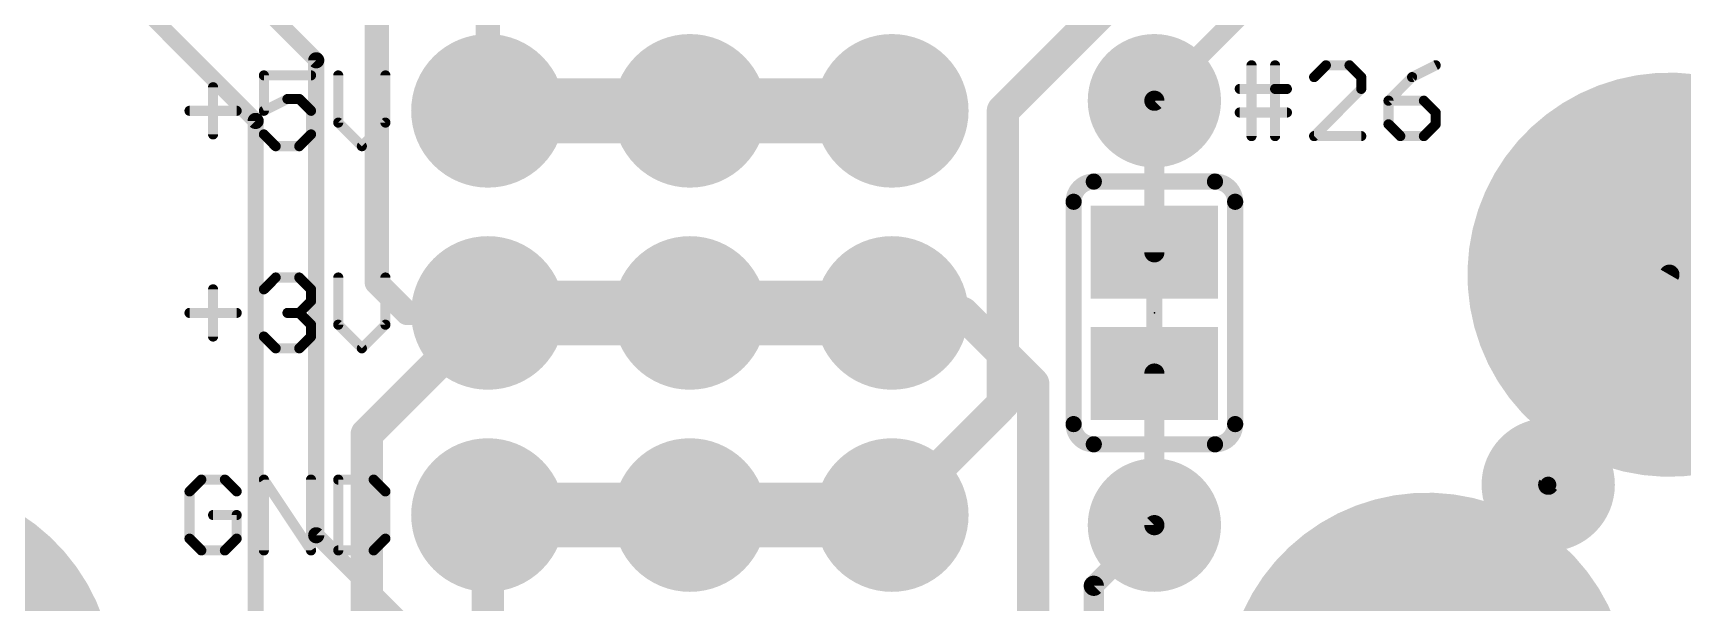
# Model space of a CAD drawing. Extents: x 0 to 70.9, y -1.3 to 55.2.
# Drawn here: x 24.5 to 45.26, y 34.33 to 41.49 of the extents above; entities that cross this region are included whole.
import ezdxf

# ---------------------------------------------------------------- set-up
doc = ezdxf.new("R2010")
doc.units = 0
for name, color, linetype in [('1', 12, 'CONTINUOUS'), ('16', 132, 'CONTINUOUS'), ('17', 110, 'CONTINUOUS'), ('18', 110, 'CONTINUOUS'), ('21', 40, 'CONTINUOUS'), ('23', 40, 'CONTINUOUS')]:
    doc.layers.add(name, color=color, linetype=linetype)

# ---------------------------------------------------------------- blocks, each defined once
blk = doc.blocks.new('ROUNDP')
at = {"const_width": 0.5}
blk.add_lwpolyline([(0, -0.25, 1), (0, 0.25, 1), (0, -0.25)], format="xyb", dxfattribs=at)
blk = doc.blocks.new('RECT')
blk.add_solid([(-0.5, -0.5), (0.5, -0.5), (-0.5, 0.5), (0.5, 0.5)])
blk = doc.blocks.new('ROUNDV')
at = {"const_width": 0.5}
blk.add_lwpolyline([(0, -0.25, 1), (0, 0.25, 1), (0, -0.25)], format="xyb", dxfattribs=at)

msp = doc.modelspace()

# ---------------------------------------------------------------- linework, layer by layer
at = {"layer": '1'}
for points, const_width in [([(39.37, 43.18), (36.703, 40.513)], 0.4064), ([(30.226, 40.513), (30.226, 43.18)], 0.3048), ([(36.703, 40.513), (36.703, 36.83)], 0.4064), ([(38.608, 40.64), (38.608, 38.735)], 0.254), ([(43.561, 35.814), (45.085, 38.4536)], 0.254), ([(30.226, 37.973), (28.702, 36.449)], 0.4064), ([(38.608, 37.211), (38.608, 35.306)], 0.254), ([(36.703, 36.83), (35.306, 35.433)], 0.4064), ([(28.702, 36.449), (28.702, 33.589)], 0.4064), ([(42.037, 33.1744), (43.561, 35.814)], 0.2032), ([(30.226, 32.639), (30.226, 35.433)], 0.4064)]:
    msp.add_lwpolyline(points, dxfattribs=dict(at, const_width=const_width))
for points, const_width in [([(36.8046, 40.513, 1), (36.6014, 40.513)], 0.2032), ([(36.6312, 40.5848, 1), (36.7748, 40.4412)], 0.2032), ([(38.6715, 40.64, 1), (38.5445, 40.64)], 0.127), ([(30.1498, 40.513, 1), (30.3022, 40.513)], 0.1524), ([(38.5445, 38.735, 1), (38.6715, 38.735)], 0.127), ([(45.14, 38.4219, 1), (45.03, 38.4854)], 0.127), ([(30.2978, 37.9012, 1), (30.1542, 38.0448)], 0.2032), ([(38.6715, 37.211, 1), (38.5445, 37.211)], 0.127), ([(36.7748, 36.7582, 1), (36.6312, 36.9018)], 0.2032), ([(36.6014, 36.83, 1), (36.8046, 36.83)], 0.2032), ([(28.8036, 36.449, 1), (28.6004, 36.449)], 0.2032), ([(28.6302, 36.5208, 1), (28.7738, 36.3772)], 0.2032), ([(43.506, 35.8458, 1), (43.616, 35.7822)], 0.127), ([(43.605, 35.7886, 1), (43.517, 35.8394)], 0.1016), ([(30.3276, 35.433, 1), (30.1244, 35.433)], 0.2032), ([(35.2342, 35.5048, 1), (35.3778, 35.3612)], 0.2032), ([(38.5445, 35.306, 1), (38.6715, 35.306)], 0.127)]:
    msp.add_lwpolyline(points, format="xyb", dxfattribs=dict(at, const_width=const_width))
at = {"layer": '16'}
for points, const_width in [([(38.608, 40.64), (41.656, 43.688)], 0.254), ([(27.305, 40.386), (24.765, 42.926)], 0.2032), ([(28.067, 41.148), (26.416, 42.799)], 0.2032), ([(28.829, 41.656), (28.829, 38.354)], 0.3048), ([(28.067, 35.179), (28.067, 41.148)], 0.2032), ([(32.766, 40.513), (30.226, 40.513)], 0.8128), ([(35.306, 40.513), (32.766, 40.513)], 0.8128), ([(27.305, 32.385), (27.305, 40.386)], 0.2032), ([(28.829, 38.354), (29.21, 37.973)], 0.3048), ([(30.226, 37.973), (30.861, 37.973)], 0.8128), ([(30.861, 37.973), (32.766, 37.973)], 0.8128), ([(32.766, 37.973), (35.306, 37.973)], 0.8128), ([(29.21, 37.973), (30.861, 37.973)], 0.3048), ([(36.195, 37.973), (35.306, 37.973)], 0.4064), ([(37.084, 37.084), (36.195, 37.973)], 0.4064), ([(37.084, 33.909), (37.084, 37.084)], 0.4064), ([(30.226, 35.433), (32.766, 35.433)], 0.8128), ([(32.766, 35.433), (35.306, 35.433)], 0.8128), ([(29.972, 33.274), (28.067, 35.179)], 0.2032), ([(38.608, 35.306), (37.846, 34.544)], 0.254), ([(37.846, 34.544), (37.846, 32.512)], 0.254)]:
    msp.add_lwpolyline(points, dxfattribs=dict(at, const_width=const_width))
for points, const_width in [([(28.1178, 41.148, 1), (28.0162, 41.148)], 0.1016), ([(28.0311, 41.1121, 1), (28.1029, 41.1839)], 0.1016), ([(30.226, 40.7162, 1), (30.226, 40.3098)], 0.4064), ([(32.766, 40.7162, 1), (32.766, 40.3098)], 0.4064), ([(32.766, 40.3098, 1), (32.766, 40.7162)], 0.4064), ([(35.306, 40.3098, 1), (35.306, 40.7162)], 0.4064), ([(38.5631, 40.6849, 1), (38.6529, 40.5951)], 0.127), ([(27.3558, 40.386, 1), (27.2542, 40.386)], 0.1016), ([(27.2691, 40.3501, 1), (27.3409, 40.4219)], 0.1016), ([(28.8829, 38.4079, 1), (28.7751, 38.3001)], 0.1524), ([(28.7528, 38.354, 1), (28.9052, 38.354)], 0.1524), ([(30.226, 38.1762, 1), (30.226, 37.7698)], 0.4064), ([(30.861, 38.1762, 1), (30.861, 37.7698)], 0.4064), ([(30.861, 37.7698, 1), (30.861, 38.1762)], 0.4064), ([(32.766, 38.1762, 1), (32.766, 37.7698)], 0.4064), ([(32.766, 37.7698, 1), (32.766, 38.1762)], 0.4064), ([(35.306, 37.7698, 1), (35.306, 38.1762)], 0.4064), ([(29.21, 38.0492, 1), (29.21, 37.8968)], 0.1524), ([(29.1561, 37.9191, 1), (29.2639, 38.0269)], 0.1524), ([(30.861, 37.8968, 1), (30.861, 38.0492)], 0.1524), ([(35.306, 38.0746, 1), (35.306, 37.8714)], 0.2032), ([(36.2668, 38.0448, 1), (36.1232, 37.9012)], 0.2032), ([(36.195, 37.8714, 1), (36.195, 38.0746)], 0.2032), ([(37.1856, 37.084, 1), (36.9824, 37.084)], 0.2032), ([(37.0122, 37.0122, 1), (37.1558, 37.1558)], 0.2032), ([(30.226, 35.6362, 1), (30.226, 35.2298)], 0.4064), ([(32.766, 35.6362, 1), (32.766, 35.2298)], 0.4064), ([(32.766, 35.2298, 1), (32.766, 35.6362)], 0.4064), ([(35.306, 35.2298, 1), (35.306, 35.6362)], 0.4064), ([(28.1029, 35.2149, 1), (28.0311, 35.1431)], 0.1016), ([(38.6529, 35.2611, 1), (38.5631, 35.3509)], 0.127), ([(28.0162, 35.179, 1), (28.1178, 35.179)], 0.1016), ([(37.9095, 34.544, 1), (37.7825, 34.544)], 0.127), ([(37.8011, 34.5889, 1), (37.8909, 34.4991)], 0.127)]:
    msp.add_lwpolyline(points, format="xyb", dxfattribs=dict(at, const_width=const_width))
at = {"layer": '21'}
for points, const_width in [([(39.8295, 40.1955), (39.8295, 41.0853)], 0.127), ([(40.1261, 41.0853), (40.1261, 40.1955)], 0.127), ([(40.765, 41.0853), (40.6167, 40.937)], 0.127), ([(41.0616, 41.0853), (40.765, 41.0853)], 0.127), ([(41.2099, 40.937), (41.0616, 41.0853)], 0.127), ([(42.1454, 41.0853), (41.8488, 40.937)], 0.127), ([(28.0019, 40.9583), (27.4087, 40.9583)], 0.127), ([(27.4087, 40.9583), (27.4087, 40.5134)], 0.127), ([(28.3443, 40.9583), (28.3443, 40.3651)], 0.127), ([(28.9374, 40.3651), (28.9374, 40.9583)], 0.127), ([(30.226, 40.513), (35.433, 40.513)], 0.8128), ([(41.2099, 40.7887), (41.2099, 40.937)], 0.127), ([(41.8488, 40.937), (41.5523, 40.6404)], 0.127), ([(26.7698, 40.81), (26.7698, 40.2168)], 0.127), ([(27.4087, 40.5134), (27.7053, 40.6617)], 0.127), ([(27.7053, 40.6617), (27.8536, 40.6617)], 0.127), ([(27.8536, 40.6617), (28.0019, 40.5134)], 0.127), ([(39.6812, 40.7887), (40.1261, 40.7887)], 0.127), ([(40.1261, 40.7887), (40.2744, 40.7887)], 0.127), ([(40.6167, 40.1955), (41.2099, 40.7887)], 0.127), ([(41.5523, 40.6404), (41.5523, 40.3438)], 0.127), ([(41.9971, 40.6404), (41.5523, 40.6404)], 0.127), ([(42.1454, 40.4921), (41.9971, 40.6404)], 0.127), ([(26.4732, 40.5134), (27.0664, 40.5134)], 0.127), ([(28.0019, 40.5134), (28.0019, 40.2168)], 0.127), ([(39.6812, 40.4921), (40.2744, 40.4921)], 0.127), ([(42.1454, 40.3438), (42.1454, 40.4921)], 0.127), ([(27.557, 40.0685), (27.4087, 40.2168)], 0.127), ([(28.0019, 40.2168), (27.8536, 40.0685)], 0.127), ([(28.3443, 40.3651), (28.6408, 40.0685)], 0.127), ([(28.6408, 40.0685), (28.9374, 40.3651)], 0.127), ([(41.2099, 40.1955), (40.6167, 40.1955)], 0.127), ([(41.5523, 40.3438), (41.7005, 40.1955)], 0.127), ([(41.7005, 40.1955), (41.9971, 40.1955)], 0.127), ([(41.9971, 40.1955), (42.1454, 40.3438)], 0.127), ([(27.8536, 40.0685), (27.557, 40.0685)], 0.127), ([(39.37, 39.624), (37.846, 39.624)], 0.2032), ([(37.592, 36.576), (37.592, 39.37)], 0.2032), ([(39.624, 39.37), (39.624, 36.576)], 0.2032), ([(27.4087, 38.27), (27.557, 38.4183)], 0.127), ([(27.557, 38.4183), (27.8536, 38.4183)], 0.127), ([(27.8536, 38.4183), (28.0019, 38.27)], 0.127), ([(28.3443, 38.4183), (28.3443, 37.8251)], 0.127), ([(28.9374, 37.8251), (28.9374, 38.4183)], 0.127), ([(26.7698, 38.27), (26.7698, 37.6768)], 0.127), ([(28.0019, 38.1217), (27.8536, 37.9734)], 0.127), ([(28.0019, 38.27), (28.0019, 38.1217)], 0.127), ([(30.226, 37.973), (35.306, 37.973)], 0.8128), ([(26.4732, 37.9734), (27.0664, 37.9734)], 0.127), ([(27.8536, 37.9734), (27.7053, 37.9734)], 0.127), ([(27.8536, 37.9734), (28.0019, 37.8251)], 0.127), ([(28.0019, 37.8251), (28.0019, 37.6768)], 0.127), ([(28.3443, 37.8251), (28.6408, 37.5285)], 0.127), ([(28.6408, 37.5285), (28.9374, 37.8251)], 0.127), ([(27.557, 37.5285), (27.4087, 37.6768)], 0.127), ([(27.8536, 37.5285), (27.557, 37.5285)], 0.127), ([(28.0019, 37.6768), (27.8536, 37.5285)], 0.127), ([(39.37, 36.322), (37.846, 36.322)], 0.2032), ([(26.6215, 35.8783), (26.4732, 35.73)], 0.127), ([(26.9181, 35.8783), (26.6215, 35.8783)], 0.127), ([(27.0664, 35.73), (26.9181, 35.8783)], 0.127), ([(27.4087, 34.9885), (27.4087, 35.8783)], 0.127), ([(27.4087, 35.8783), (28.0019, 34.9885)], 0.127), ([(28.0019, 34.9885), (28.0019, 35.8783)], 0.127), ([(28.3443, 35.8783), (28.3443, 34.9885)], 0.127), ([(28.7891, 35.8783), (28.3443, 35.8783)], 0.127), ([(28.9374, 35.73), (28.7891, 35.8783)], 0.127), ([(26.4732, 35.73), (26.4732, 35.1368)], 0.127), ([(28.9374, 35.1368), (28.9374, 35.73)], 0.127), ([(30.226, 35.433), (35.306, 35.433)], 0.8128), ([(27.0664, 35.4334), (26.7698, 35.4334)], 0.127), ([(27.0664, 35.1368), (27.0664, 35.4334)], 0.127), ([(26.4732, 35.1368), (26.6215, 34.9885)], 0.127), ([(26.9181, 34.9885), (27.0664, 35.1368)], 0.127), ([(28.7891, 34.9885), (28.9374, 35.1368)], 0.127), ([(26.6215, 34.9885), (26.9181, 34.9885)], 0.127), ([(28.3443, 34.9885), (28.7891, 34.9885)], 0.127)]:
    msp.add_lwpolyline(points, dxfattribs=dict(at, const_width=const_width))
for points, const_width in [([(39.8613, 41.0853, 1), (39.7978, 41.0853)], 0.0635), ([(40.1579, 41.0853, 1), (40.0943, 41.0853)], 0.0635), ([(40.765, 41.117, 1), (40.765, 41.0535)], 0.0635), ([(40.7875, 41.0628, 1), (40.7426, 41.1077)], 0.0635), ([(41.0841, 41.1077, 1), (41.0392, 41.0628)], 0.0635), ([(41.0616, 41.0535, 1), (41.0616, 41.117)], 0.0635), ([(42.1596, 41.0569, 1), (42.1312, 41.1137)], 0.0635), ([(27.4087, 40.99, 1), (27.4087, 40.9265)], 0.0635), ([(27.4405, 40.9583, 1), (27.377, 40.9583)], 0.0635), ([(28.0019, 40.9265, 1), (28.0019, 40.99)], 0.0635), ([(28.376, 40.9583, 1), (28.3125, 40.9583)], 0.0635), ([(28.9692, 40.9583, 1), (28.9057, 40.9583)], 0.0635), ([(30.226, 40.7162, 1), (30.226, 40.3098)], 0.4064), ([(35.433, 40.3098, 1), (35.433, 40.7162)], 0.4064), ([(40.5943, 40.9594, 1), (40.6392, 40.9145)], 0.0635), ([(41.2417, 40.937, 1), (41.1782, 40.937)], 0.0635), ([(41.1875, 40.9145, 1), (41.2324, 40.9594)], 0.0635), ([(41.8346, 40.9654, 1), (41.863, 40.9086)], 0.0635), ([(41.8713, 40.9145, 1), (41.8264, 40.9594)], 0.0635), ([(26.8016, 40.81, 1), (26.7381, 40.81)], 0.0635), ([(27.7053, 40.6934, 1), (27.7053, 40.6299)], 0.0635), ([(27.7195, 40.6333, 1), (27.6911, 40.6901)], 0.0635), ([(27.8761, 40.6841, 1), (27.8312, 40.6392)], 0.0635), ([(27.8536, 40.6299, 1), (27.8536, 40.6934)], 0.0635), ([(39.6812, 40.8204, 1), (39.6812, 40.7569)], 0.0635), ([(40.1261, 40.8204, 1), (40.1261, 40.7569)], 0.0635), ([(40.1261, 40.7569, 1), (40.1261, 40.8204)], 0.0635), ([(40.2744, 40.7569, 1), (40.2744, 40.8204)], 0.0635), ([(41.1782, 40.7887, 1), (41.2417, 40.7887)], 0.0635), ([(41.2324, 40.7662, 1), (41.1875, 40.8111)], 0.0635), ([(41.584, 40.6404, 1), (41.5205, 40.6404)], 0.0635), ([(41.5523, 40.6721, 1), (41.5523, 40.6086)], 0.0635), ([(41.5298, 40.6628, 1), (41.5747, 40.6179)], 0.0635), ([(42.0196, 40.6628, 1), (41.9747, 40.6179)], 0.0635), ([(41.9971, 40.6086, 1), (41.9971, 40.6721)], 0.0635), ([(26.4732, 40.5451, 1), (26.4732, 40.4816)], 0.0635), ([(27.0664, 40.4816, 1), (27.0664, 40.5451)], 0.0635), ([(27.3945, 40.5418, 1), (27.4229, 40.485)], 0.0635), ([(27.377, 40.5134, 1), (27.4405, 40.5134)], 0.0635), ([(28.0337, 40.5134, 1), (27.9702, 40.5134)], 0.0635), ([(27.9795, 40.4909, 1), (28.0244, 40.5358)], 0.0635), ([(39.6812, 40.5238, 1), (39.6812, 40.4603)], 0.0635), ([(40.2744, 40.4603, 1), (40.2744, 40.5238)], 0.0635), ([(42.1772, 40.4921, 1), (42.1137, 40.4921)], 0.0635), ([(42.123, 40.4696, 1), (42.1679, 40.5145)], 0.0635), ([(27.4312, 40.2392, 1), (27.3863, 40.1943)], 0.0635), ([(28.0244, 40.1943, 1), (27.9795, 40.2392)], 0.0635), ([(28.3667, 40.3875, 1), (28.3218, 40.3426)], 0.0635), ([(28.3125, 40.3651, 1), (28.376, 40.3651)], 0.0635), ([(28.9057, 40.3651, 1), (28.9692, 40.3651)], 0.0635), ([(28.9599, 40.3426, 1), (28.915, 40.3875)], 0.0635), ([(40.6167, 40.2273, 1), (40.6167, 40.1638)], 0.0635), ([(41.2099, 40.1638, 1), (41.2099, 40.2273)], 0.0635), ([(41.5205, 40.3438, 1), (41.584, 40.3438)], 0.0635), ([(41.5747, 40.3662, 1), (41.5298, 40.3213)], 0.0635), ([(41.7005, 40.2273, 1), (41.7005, 40.1638)], 0.0635), ([(41.9971, 40.1638, 1), (41.9971, 40.2273)], 0.0635), ([(42.1137, 40.3438, 1), (42.1772, 40.3438)], 0.0635), ([(42.1679, 40.3213, 1), (42.123, 40.3662)], 0.0635), ([(26.7381, 40.2168, 1), (26.8016, 40.2168)], 0.0635), ([(27.557, 40.1003, 1), (27.557, 40.0367)], 0.0635), ([(27.5346, 40.046, 1), (27.5795, 40.091)], 0.0635), ([(27.8312, 40.091, 1), (27.8761, 40.046)], 0.0635), ([(27.8536, 40.0367, 1), (27.8536, 40.1003)], 0.0635), ([(27.9702, 40.2168, 1), (28.0337, 40.2168)], 0.0635), ([(28.6184, 40.091, 1), (28.6633, 40.046)], 0.0635), ([(28.6184, 40.046, 1), (28.6633, 40.091)], 0.0635), ([(39.7978, 40.1955, 1), (39.8613, 40.1955)], 0.0635), ([(40.0943, 40.1955, 1), (40.1579, 40.1955)], 0.0635), ([(40.5943, 40.218, 1), (40.6392, 40.173)], 0.0635), ([(41.6781, 40.173, 1), (41.723, 40.218)], 0.0635), ([(41.9747, 40.218, 1), (42.0196, 40.173)], 0.0635), ([(37.846, 39.624, 0.4142), (37.592, 39.37)], 0.2032), ([(37.846, 39.6748, 1), (37.846, 39.5732)], 0.1016), ([(37.846, 39.5732, 1), (37.846, 39.6748)], 0.1016), ([(39.624, 39.37, 0.4142), (39.37, 39.624)], 0.2032), ([(39.37, 39.6748, 1), (39.37, 39.5732)], 0.1016), ([(39.37, 39.5732, 1), (39.37, 39.6748)], 0.1016), ([(37.6428, 39.37, 1), (37.5412, 39.37)], 0.1016), ([(39.6748, 39.37, 1), (39.5732, 39.37)], 0.1016), ([(37.5412, 39.37, 1), (37.6428, 39.37)], 0.1016), ([(39.5732, 39.37, 1), (39.6748, 39.37)], 0.1016), ([(27.557, 38.45, 1), (27.557, 38.3865)], 0.0635), ([(27.5795, 38.3958, 1), (27.5346, 38.4407)], 0.0635), ([(27.8761, 38.4407, 1), (27.8312, 38.3958)], 0.0635), ([(27.8536, 38.3865, 1), (27.8536, 38.45)], 0.0635), ([(28.376, 38.4183, 1), (28.3125, 38.4183)], 0.0635), ([(28.9692, 38.4183, 1), (28.9057, 38.4183)], 0.0635), ([(26.8016, 38.27, 1), (26.7381, 38.27)], 0.0635), ([(27.3863, 38.2924, 1), (27.4312, 38.2475)], 0.0635), ([(28.0337, 38.27, 1), (27.9702, 38.27)], 0.0635), ([(27.9795, 38.2475, 1), (28.0244, 38.2924)], 0.0635), ([(28.0244, 38.0992, 1), (27.9795, 38.1441)], 0.0635), ([(30.226, 38.1762, 1), (30.226, 37.7698)], 0.4064), ([(35.306, 37.7698, 1), (35.306, 38.1762)], 0.4064), ([(26.4732, 38.0051, 1), (26.4732, 37.9416)], 0.0635), ([(27.0664, 37.9416, 1), (27.0664, 38.0051)], 0.0635), ([(27.7053, 38.0051, 1), (27.7053, 37.9416)], 0.0635), ([(27.8761, 37.9958, 1), (27.8312, 37.9509)], 0.0635), ([(27.8312, 37.9958, 1), (27.8761, 37.9509)], 0.0635), ([(27.8536, 37.9416, 1), (27.8536, 38.0051)], 0.0635), ([(27.9702, 38.1217, 1), (28.0337, 38.1217)], 0.0635), ([(28.0337, 37.8251, 1), (27.9702, 37.8251)], 0.0635), ([(27.9795, 37.8026, 1), (28.0244, 37.8475)], 0.0635), ([(28.3667, 37.8475, 1), (28.3218, 37.8026)], 0.0635), ([(28.3125, 37.8251, 1), (28.376, 37.8251)], 0.0635), ([(28.9057, 37.8251, 1), (28.9692, 37.8251)], 0.0635), ([(28.9599, 37.8026, 1), (28.915, 37.8475)], 0.0635), ([(26.7381, 37.6768, 1), (26.8016, 37.6768)], 0.0635), ([(27.4312, 37.6992, 1), (27.3863, 37.6543)], 0.0635), ([(27.557, 37.5603, 1), (27.557, 37.4967)], 0.0635), ([(27.5346, 37.506, 1), (27.5795, 37.551)], 0.0635), ([(27.8312, 37.551, 1), (27.8761, 37.506)], 0.0635), ([(27.8536, 37.4967, 1), (27.8536, 37.5603)], 0.0635), ([(27.9702, 37.6768, 1), (28.0337, 37.6768)], 0.0635), ([(28.0244, 37.6543, 1), (27.9795, 37.6992)], 0.0635), ([(28.6184, 37.551, 1), (28.6633, 37.506)], 0.0635), ([(28.6184, 37.506, 1), (28.6633, 37.551)], 0.0635), ([(37.592, 36.576, 0.4142), (37.846, 36.322)], 0.2032), ([(37.6428, 36.576, 1), (37.5412, 36.576)], 0.1016), ([(37.5412, 36.576, 1), (37.6428, 36.576)], 0.1016), ([(39.37, 36.322, 0.4142), (39.624, 36.576)], 0.2032), ([(39.6748, 36.576, 1), (39.5732, 36.576)], 0.1016), ([(39.5732, 36.576, 1), (39.6748, 36.576)], 0.1016), ([(37.846, 36.3728, 1), (37.846, 36.2712)], 0.1016), ([(37.846, 36.2712, 1), (37.846, 36.3728)], 0.1016), ([(39.37, 36.3728, 1), (39.37, 36.2712)], 0.1016), ([(39.37, 36.2712, 1), (39.37, 36.3728)], 0.1016), ([(26.6215, 35.91, 1), (26.6215, 35.8465)], 0.0635), ([(26.644, 35.8558, 1), (26.5991, 35.9007)], 0.0635), ([(26.9406, 35.9007, 1), (26.8956, 35.8558)], 0.0635), ([(26.9181, 35.8465, 1), (26.9181, 35.91)], 0.0635), ([(27.4405, 35.8783, 1), (27.377, 35.8783)], 0.0635), ([(27.4352, 35.8959, 1), (27.3823, 35.8606)], 0.0635), ([(28.0337, 35.8783, 1), (27.9702, 35.8783)], 0.0635), ([(28.376, 35.8783, 1), (28.3125, 35.8783)], 0.0635), ([(28.3443, 35.91, 1), (28.3443, 35.8465)], 0.0635), ([(28.8116, 35.9007, 1), (28.7667, 35.8558)], 0.0635), ([(28.7891, 35.8465, 1), (28.7891, 35.91)], 0.0635), ([(26.505, 35.73, 1), (26.4415, 35.73)], 0.0635), ([(26.4508, 35.7524, 1), (26.4957, 35.7075)], 0.0635), ([(27.0439, 35.7075, 1), (27.0888, 35.7524)], 0.0635), ([(28.9692, 35.73, 1), (28.9057, 35.73)], 0.0635), ([(28.915, 35.7075, 1), (28.9599, 35.7524)], 0.0635), ([(30.226, 35.6362, 1), (30.226, 35.2298)], 0.4064), ([(35.306, 35.2298, 1), (35.306, 35.6362)], 0.4064), ([(26.7698, 35.4651, 1), (26.7698, 35.4016)], 0.0635), ([(27.0981, 35.4334, 1), (27.0346, 35.4334)], 0.0635), ([(27.0664, 35.4016, 1), (27.0664, 35.4651)], 0.0635), ([(26.4957, 35.1592, 1), (26.4508, 35.1143)], 0.0635), ([(26.4415, 35.1368, 1), (26.505, 35.1368)], 0.0635), ([(27.0346, 35.1368, 1), (27.0981, 35.1368)], 0.0635), ([(27.0888, 35.1143, 1), (27.0439, 35.1592)], 0.0635), ([(28.9057, 35.1368, 1), (28.9692, 35.1368)], 0.0635), ([(28.9599, 35.1143, 1), (28.915, 35.1592)], 0.0635), ([(26.6215, 35.0203, 1), (26.6215, 34.9567)], 0.0635), ([(26.5991, 34.966, 1), (26.644, 35.011)], 0.0635), ([(26.8956, 35.011, 1), (26.9406, 34.966)], 0.0635), ([(26.9181, 34.9567, 1), (26.9181, 35.0203)], 0.0635), ([(27.377, 34.9885, 1), (27.4405, 34.9885)], 0.0635), ([(27.9702, 34.9885, 1), (28.0337, 34.9885)], 0.0635), ([(27.9755, 34.9709, 1), (28.0283, 35.0061)], 0.0635), ([(28.3443, 35.0203, 1), (28.3443, 34.9567)], 0.0635), ([(28.3125, 34.9885, 1), (28.376, 34.9885)], 0.0635), ([(28.7667, 35.011, 1), (28.8116, 34.966)], 0.0635), ([(28.7891, 34.9567, 1), (28.7891, 35.0203)], 0.0635)]:
    msp.add_lwpolyline(points, format="xyb", dxfattribs=dict(at, const_width=const_width))
at = {"layer": '23'}
for p in [(38.608, 40.64), (38.608, 37.973), (43.561, 35.814), (43.561, 35.814), (38.608, 35.306)]:
    msp.add_point(p, dxfattribs=at)

# ---------------------------------------------------------------- block references
at = {"layer": '1', "rotation": 90}
for p, xscale, yscale in [((38.608, 38.735), 1.1684, 1.6002), ((38.608, 37.973), 0.635, 0.2032), ((38.608, 37.211), 1.1684, 1.6002)]:
    msp.add_blockref('RECT', p, dxfattribs=dict(at, xscale=xscale, yscale=yscale))
at = {"layer": '17'}
for p, xscale, yscale, rotation in [((45.085, 38.4536), 5.08, 5.08, 150), ((45.085, 38.4536), 5.08, 5.08, 150), ((38.608, 40.64), 1.6764, 1.6764, 90), ((38.608, 40.64), 1.6764, 1.6764, 90), ((22.987, 33.3014), 5.08, 5.08, 210), ((22.987, 33.3014), 5.08, 5.08, 210), ((42.037, 33.1744), 5.08, 5.08, 150), ((42.037, 33.1744), 5.08, 5.08, 150), ((43.561, 35.814), 1.6764, 1.6764, 90), ((43.561, 35.814), 1.6764, 1.6764, 90), ((38.608, 35.306), 1.6764, 1.6764, 90), ((38.608, 35.306), 1.6764, 1.6764, 90)]:
    msp.add_blockref('ROUNDP', p, dxfattribs=dict(at, xscale=xscale, yscale=yscale, rotation=rotation))
at = {"layer": '18', "xscale": 1.9304, "yscale": 1.9304}
for p in [(30.226, 40.513), (30.226, 40.513), (32.766, 40.513), (32.766, 40.513), (35.306, 40.513), (35.306, 40.513), (30.226, 37.973), (30.226, 37.973), (32.766, 37.973), (32.766, 37.973), (35.306, 37.973), (35.306, 37.973), (30.226, 35.433), (30.226, 35.433), (32.766, 35.433), (32.766, 35.433), (35.306, 35.433), (35.306, 35.433)]:
    msp.add_blockref('ROUNDV', p, dxfattribs=at)

doc.saveas('drawing.dxf')
